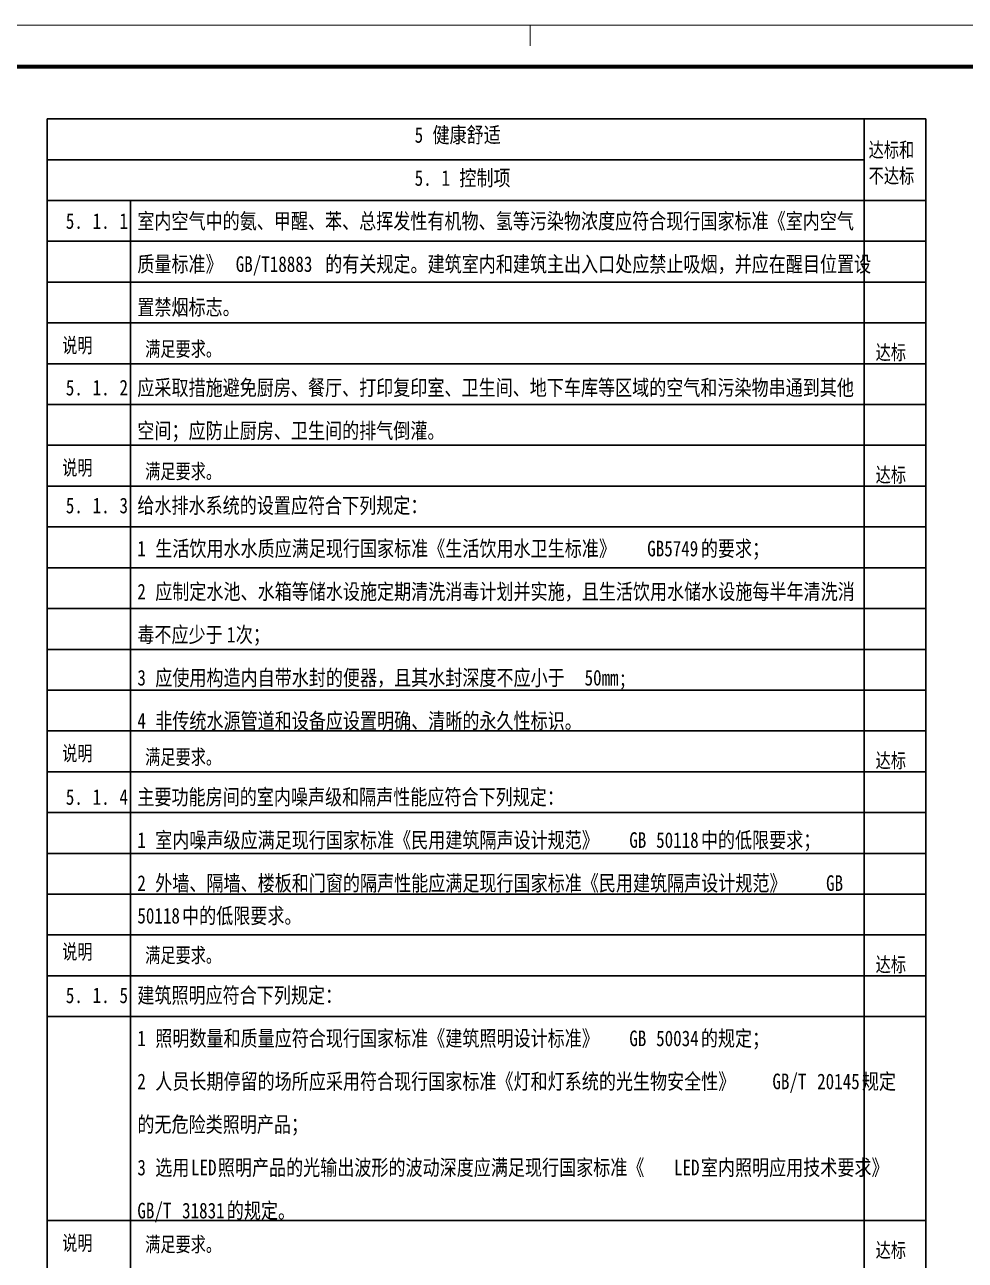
# Model space of a CAD drawing. Extents: x 1738711 to 2346805, y 1189731 to 2516152.
# Drawn here: x 2284357 to 2307074, y 2403887 to 2433732 of the extents above; entities that cross this region are included whole.
import ezdxf
from ezdxf.enums import TextEntityAlignment as Align

# ---------------------------------------------------------------- set-up
doc = ezdxf.new("R2010")
doc.units = 0
doc.header["$LTSCALE"] = 1000
doc.header["$MEASUREMENT"] = 0
for name, color, linetype in [('1_细线', 8, 'Continuous'), ('PUB_TEXT', 7, 'Continuous'), ('TK', 4, 'Continuous')]:
    doc.layers.add(name, color=color, linetype=linetype)
doc.styles.add('宋体', font='SIMSUN.TTF', dxfattribs={"width": 0.75})

# ---------------------------------------------------------------- blocks, each defined once
blk = doc.blocks.new('hjashrtahreahe')
at = {"const_width": 25}
blk.add_lwpolyline([(42800, 59400), (42800, 58900)], dxfattribs=at)
at = {"layer": 'TK', "color": 7, "const_width": 25}
blk.add_lwpolyline([(0, 59400), (84100, 59400), (84100, 0), (0, 0)], close=True, dxfattribs=at)
at = {"layer": 'TK', "color": 3, "const_width": 100}
blk.add_lwpolyline([(2500, 1000), (2500, 58400), (83100, 58400), (83100, 1000)], close=True, dxfattribs=at)
at = {"layer": 'TK', "style": '宋体', "width": 0.75}
for tag, height, p in [('项目负责人', 350, (6003, 57089)), ('专业负责人', 350, (6003, 56224)), ('设计人', 350, (6003, 55419)), ('版号1', 250, (77304, 22193)), ('时间1', 250, (82405, 22193)), ('版号2', 250, (77304, 21593)), ('时间2', 250, (82405, 21593)), ('版号3', 250, (77304, 20993)), ('时间3', 250, (82405, 20993)), ('建筑会签', 0.0001, (78978, 2403)), ('电气会签', 0.0001, (82128, 2403)), ('结构会签', 0.0001, (78978, 1803)), ('暖通会签', 0.0001, (82128, 1803)), ('给排水会签', 0.0001, (78978, 1250)), ('智能化会签', 0.0001, (82128, 1250))]:
    blk.add_attdef(tag, text='', height=height, dxfattribs=at).set_placement(p, align=Align.CENTER)
for tag, p in [('合作设计单位', (80816, 48986)), ('版号说明1', (79854, 22318)), ('版号说明2', (79854, 21718)), ('版号说明3', (79854, 21118)), ('浙江绿储科技有限公司', (80545, 16036)), ('百兆瓦级集中式熔盐储能关键', (80545, 14953)), ('设备研发及制造基地项目', (80545, 14603)), ('1#研发楼', (80545, 13636)), ('图名', (80545, 12436)), ('工程编号', (78978, 11461)), ('子项编号', (82128, 11461)), ('建筑', (78978, 10711)), ('图号', (82128, 10711)), ('施工图', (78978, 9961)), ('2023.03', (82128, 9961)), ('审定', (79353, 8461)), ('审核', (79353, 7711)), ('工程负责', (79353, 6961)), ('专业负责', (79353, 6211)), ('设计', (79353, 5461)), ('制图', (79353, 4711)), ('校对', (79353, 3961))]:
    blk.add_attdef(tag, text='', height=250, dxfattribs=at).set_placement(p, align=Align.MIDDLE_CENTER)

msp = doc.modelspace()

# ---------------------------------------------------------------- linework, layer by layer
at = {"layer": '1_细线'}
for p, q in [((2284900.9, 2376262), (2284900.9, 2431457.3)), ((2284900.9, 2431457.3), (2306118.2, 2431457.3)), ((2304635, 2431457.3), (2304635, 2376262)), ((2306118.2, 2431457.3), (2306118.2, 2376262)), ((2284900.9, 2430471.7), (2304635, 2430471.7)), ((2284900.9, 2429486.1), (2306118.2, 2429486.1)), ((2286908.7, 2376262), (2286908.7, 2429486.1)), ((2284900.9, 2428500.4), (2306118.2, 2428500.4)), ((2284900.9, 2427514.8), (2306118.2, 2427514.8)), ((2284900.9, 2426529.2), (2306118.2, 2426529.2)), ((2284900.9, 2425543.5), (2306118.2, 2425543.5)), ((2284900.9, 2424557.9), (2306118.2, 2424557.9)), ((2284900.9, 2423572.3), (2306118.2, 2423572.3)), ((2284900.9, 2423572.3), (2306118.2, 2423572.3)), ((2284900.9, 2422586.6), (2306118.2, 2422586.6)), ((2284900.9, 2422586.6), (2306118.2, 2422586.6)), ((2284900.9, 2421601), (2306118.2, 2421601)), ((2284900.9, 2421601), (2306118.2, 2421601)), ((2284900.9, 2420615.4), (2306118.2, 2420615.4)), ((2284900.9, 2419629.7), (2306118.2, 2419629.7)), ((2284900.9, 2418644.1), (2306118.2, 2418644.1)), ((2284900.9, 2417658.5), (2306118.2, 2417658.5)), ((2284900.9, 2416672.9), (2306118.2, 2416672.9)), ((2284900.9, 2415687.2), (2306118.2, 2415687.2)), ((2284900.9, 2414701.6), (2306118.2, 2414701.6)), ((2284900.9, 2413716), (2306118.2, 2413716)), ((2284900.9, 2412730.3), (2306118.2, 2412730.3)), ((2284900.9, 2411744.7), (2306118.2, 2411744.7)), ((2284900.9, 2410759.1), (2306118.2, 2410759.1)), ((2284900.9, 2409773.4), (2306118.2, 2409773.4)), ((2284900.9, 2404845.3), (2306118.2, 2404845.3))]:
    msp.add_line(p, q, dxfattribs=at)

# ---------------------------------------------------------------- block references
msp.add_blockref('hjashrtahreahe', (2253766.1, 2374319.5))

# ---------------------------------------------------------------- texts
at = {"layer": 'PUB_TEXT', "linetype": 'Continuous', "style": '宋体'}
for s, height, width, p in [('5', 377.6, 0.8, (2293774.9, 2430880.9)), ('健康舒适', 377.64, 0.8, (2294206.9, 2430880.9)), ('达标和', 358.76, 0.75, (2304741, 2430530.5, -14342.5)), ('控制项', 377.64, 0.8, (2294855, 2429840.9)), ('不达标', 358.76, 0.75, (2304741, 2429903.4, -14342.5)), ('5.', 377.64, 0.8, (2293774.9, 2429840.9)), ('1', 377.6, 0.8, (2294423, 2429840.9)), ('5.', 377.64, 0.8, (2285349.6, 2428800.9)), ('1.', 377.64, 0.8, (2285997.7, 2428800.9)), ('1', 377.6, 0.8, (2286645.8, 2428800.9)), ('室内空气中的氨、甲醒、苯、总挥发性有机物、氢等污染物浓度应符合现行国家标准《室内空气', 377.637, 0.8, (2287077.8, 2428800.9)), ('质量标准》', 377.64, 0.8, (2287077.8, 2427760.9)), ('的有关规定。建筑室内和建筑主出入口处应禁止吸烟，并应在醒目位置设', 377.637, 0.8, (2291614.5, 2427760.9)), ('GB/T18883', 377.64, 0.8, (2289454.2, 2427760.9)), ('置禁烟标志。', 377.64, 0.8, (2287077.8, 2426720.9)), ('说明', 358.76, 0.75, (2285261.5, 2425810.2, -14342.5)), ('应采取措施避免厨房、餐厅、打印复印室、卫生间、地下车库等区域的空气和污染物串通到其他', 377.637, 0.8, (2287077.8, 2424777.3)), ('5.', 377.64, 0.8, (2285349.6, 2424777.3)), ('1.', 377.64, 0.8, (2285997.7, 2424777.3)), ('2', 377.6, 0.8, (2286645.8, 2424777.3)), ('空间；应防止厨房、卫生间的排气倒灌。', 377.637, 0.8, (2287077.8, 2423737.3)), ('说明', 358.76, 0.75, (2285261.5, 2422853.3, -14342.5)), ('5.', 377.64, 0.8, (2285349.6, 2421930.3)), ('1.', 377.64, 0.8, (2285997.7, 2421930.3)), ('3', 377.6, 0.8, (2286645.8, 2421930.3)), ('给水排水系统的设置应符合下列规定：', 377.637, 0.8, (2287077.8, 2421930.3)), ('生活饮用水水质应满足现行国家标准《生活饮用水卫生标准》', 377.637, 0.8, (2287509.9, 2420890.3)), ('的要求；', 377.64, 0.8, (2300688, 2420890.3)), ('1', 377.6, 0.8, (2287077.8, 2420890.3)), ('GB5749', 377.64, 0.8, (2299391.8, 2420890.3)), ('2', 377.6, 0.8, (2287077.8, 2419850.3)), ('应制定水池、水箱等储水设施定期清洗消毒计划并实施，且生活饮用水储水设施每半年清洗消', 377.637, 0.8, (2287509.9, 2419850.3)), ('毒不应少于', 377.64, 0.8, (2287077.8, 2418810.3)), ('次；', 377.64, 0.8, (2289454.2, 2418810.3)), ('1', 377.6, 0.8, (2289238.2, 2418810.3)), ('3', 377.6, 0.8, (2287077.8, 2417770.3)), ('应使用构造内自带水封的便器，且其水封深度不应小于', 377.637, 0.8, (2287509.9, 2417770.3)), ('50mm;', 377.64, 0.8, (2297879.5, 2417770.3)), ('非传统水源管道和设备应设置明确、清晰的永久性标识。', 377.637, 0.8, (2287509.9, 2416730.3)), ('4', 377.6, 0.8, (2287077.8, 2416730.3)), ('说明', 358.76, 0.75, (2285261.5, 2415953.9, -14342.5)), ('5.', 377.64, 0.8, (2285349.6, 2414889.2)), ('1.', 377.64, 0.8, (2285997.7, 2414889.2)), ('4', 377.6, 0.8, (2286645.8, 2414889.2)), ('主要功能房间的室内噪声级和隔声性能应符合下列规定：', 377.637, 0.8, (2287077.8, 2414889.2)), ('1', 377.6, 0.8, (2287077.8, 2413849.2)), ('室内噪声级应满足现行国家标准《民用建筑隔声设计规范》', 377.637, 0.8, (2287509.9, 2413849.2)), ('GB', 377.64, 0.8, (2298959.7, 2413849.2)), ('50118', 377.64, 0.8, (2299607.8, 2413849.2)), ('中的低限要求；', 377.64, 0.8, (2300688, 2413849.2)), ('2', 377.6, 0.8, (2287077.8, 2412809.2)), ('外墙、隔墙、楼板和门窗的隔声性能应满足现行国家标准《民用建筑隔声设计规范》', 377.637, 0.8, (2287509.9, 2412809.2)), ('GB', 377.64, 0.8, (2303712.4, 2412809.2)), ('50118', 377.64, 0.8, (2287077.8, 2412021.1)), ('中的低限要求。', 377.64, 0.8, (2288158, 2412021.1)), ('说明', 358.76, 0.75, (2285261.5, 2411162.2, -14342.5)), ('5.', 377.64, 0.8, (2285349.6, 2410099.3)), ('1.', 377.64, 0.8, (2285997.7, 2410099.3)), ('5', 377.6, 0.8, (2286645.8, 2410099.3)), ('建筑照明应符合下列规定：', 377.637, 0.8, (2287077.8, 2410099.3)), ('1', 377.6, 0.8, (2287077.8, 2409059.3)), ('照明数量和质量应符合现行国家标准《建筑照明设计标准》', 377.637, 0.8, (2287509.9, 2409059.3)), ('GB', 377.64, 0.8, (2298959.7, 2409059.3)), ('50034', 377.64, 0.8, (2299607.8, 2409059.3)), ('的规定；', 377.64, 0.8, (2300688, 2409059.3)), ('2', 377.6, 0.8, (2287077.8, 2408019.3)), ('人员长期停留的场所应采用符合现行国家标准《灯和灯系统的光生物安全性》', 377.637, 0.8, (2287509.9, 2408019.3)), ('GB/T', 377.64, 0.8, (2302416.2, 2408019.3)), ('20145', 377.64, 0.8, (2303496.4, 2408019.3)), ('规定', 377.64, 0.8, (2304576.6, 2408019.3)), ('的无危险类照明产品；', 377.64, 0.8, (2287077.8, 2406979.3)), ('3', 377.6, 0.8, (2287077.8, 2405939.3)), ('选用', 377.64, 0.8, (2287509.9, 2405939.3)), ('LED', 377.64, 0.8, (2288374, 2405939.3)), ('照明产品的光输出波形的波动深度应满足现行国家标准《', 377.637, 0.8, (2289022.1, 2405939.3)), ('LED', 377.64, 0.8, (2300039.9, 2405939.3)), ('室内照明应用技术要求》', 377.637, 0.8, (2300688, 2405939.3)), ('GB/T', 377.64, 0.8, (2287077.8, 2404899.3)), ('31831', 377.64, 0.8, (2288158, 2404899.3)), ('的规定。', 377.64, 0.8, (2289238.2, 2404899.3)), ('说明', 358.76, 0.75, (2285261.5, 2404126.3, -14342.5))]:
    msp.add_text(s, height=height, dxfattribs=dict(at, width=width)).set_placement(p)
at = {"layer": 'PUB_TEXT', "color": 1, "linetype": 'Continuous', "style": '宋体', "width": 0.75}
for p in [(2287265.8, 2425721, -14342.5), (2287265.8, 2422764.1, -14342.5), (2287265.8, 2415864.7, -14342.5), (2287265.8, 2411076.9, -14342.5), (2287265.8, 2404092.2, -14342.5)]:
    msp.add_text('满足要求。', height=358.76, dxfattribs=at).set_placement(p)
at = {"layer": 'PUB_TEXT', "color": 6, "linetype": 'Continuous', "style": '宋体', "width": 0.75}
for p in [(2304909.1, 2425637.4, -14342.5), (2304909.1, 2422680.5, -14342.5), (2304909.1, 2415781.1, -14342.5), (2304909.1, 2410852.9, -14342.5), (2304909.1, 2403953.5, -14342.5)]:
    msp.add_text('达标', height=358.76, dxfattribs=at).set_placement(p)

doc.saveas('drawing.dxf')
